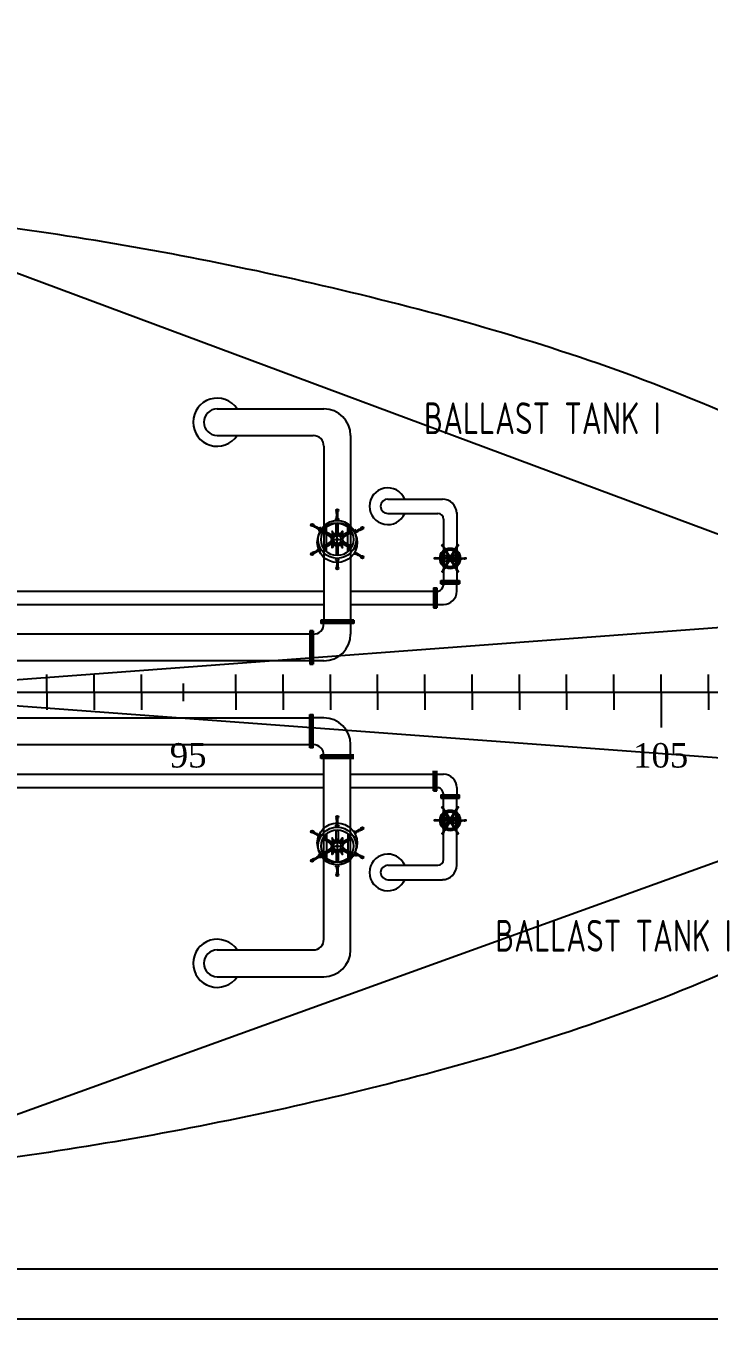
# Model space of a CAD drawing. Header units: millimetres. Extents: x 2592 to 2762, y 1632 to 1753.
# Drawn here: x 2689 to 2702.67, y 1631.92 to 1657.78 of the extents above; entities that cross this region are included whole.
import ezdxf

# ---------------------------------------------------------------- set-up
doc = ezdxf.new("R2010")
doc.units = ezdxf.units.MM
doc.linetypes.add('CENTER2', pattern=[28.575, 19.05, -3.175, 3.175, -3.175])
doc.layers.add('-1', color=7, linetype='Continuous')
doc.styles.add('ASU', font='isocp.shx', dxfattribs={"height": 0.005})
doc.styles.add('tls3', font='ISOCPEUR.TTF', dxfattribs={"width": 0.7, "height": 0.003})

msp = doc.modelspace()

# ---------------------------------------------------------------- linework, layer by layer
at = {"layer": '-1', "color": 7}
for points in [[(2761.939, 1631.918), (2591.739, 1631.918), (2591.739, 1752.718), (2761.939, 1752.718)], [(2760.939, 1632.918), (2592.739, 1632.918), (2592.739, 1751.718), (2760.939, 1751.718)]]:
    msp.add_lwpolyline(points, close=True, dxfattribs=at)
at = {"linetype": 'CENTER2', "ltscale": 90}
for p, q in [((2685.321, 1654.14), (2711.387, 1644.445)), ((2711.387, 1646.377), (2685.321, 1644.445)), ((2685.321, 1644.445), (2711.387, 1642.514)), ((2685.321, 1634.75), (2711.39, 1644.16))]:
    msp.add_line(p, q, dxfattribs=at)
for p, q in [((2692.827, 1650.123), (2694.963, 1650.123)), ((2692.827, 1649.589), (2694.749, 1649.589)), ((2695.497, 1649.589), (2695.497, 1648.265)), ((2695.497, 1649.589), (2695.497, 1648.265)), ((2694.963, 1649.376), (2694.963, 1648.265)), ((2694.963, 1649.376), (2694.963, 1648.265)), ((2694.963, 1648.265), (2694.963, 1646.788)), ((2694.963, 1648.265), (2694.963, 1646.788)), ((2695.497, 1648.265), (2695.497, 1646.788)), ((2695.497, 1648.265), (2695.497, 1646.788)), ((2696.244, 1648.319), (2697.334, 1648.319)), ((2696.244, 1648.03), (2697.245, 1648.03)), ((2697.356, 1647.919), (2697.356, 1647.716)), ((2697.356, 1647.919), (2697.356, 1647.716)), ((2697.624, 1648.052), (2697.624, 1647.716)), ((2697.624, 1648.03), (2697.624, 1647.716)), ((2697.356, 1647.716), (2697.356, 1646.689)), ((2697.356, 1647.716), (2697.356, 1646.689)), ((2697.356, 1647.716), (2697.356, 1646.689)), ((2697.624, 1647.716), (2697.624, 1646.689)), ((2697.624, 1647.716), (2697.624, 1646.689)), ((2697.624, 1647.716), (2697.624, 1646.689)), ((2697.49, 1647.133), (2697.624, 1647.133)), ((2694.963, 1646.788), (2694.963, 1645.894)), ((2694.963, 1646.788), (2694.963, 1645.894)), ((2695.497, 1646.788), (2695.497, 1645.617)), ((2695.497, 1646.788), (2695.497, 1645.894)), ((2697.301, 1646.622), (2697.301, 1646.689)), ((2697.301, 1646.689), (2697.679, 1646.689)), ((2697.301, 1646.689), (2697.679, 1646.689)), ((2697.301, 1646.622), (2697.301, 1646.689)), ((2697.301, 1646.689), (2697.679, 1646.689)), ((2697.301, 1646.689), (2697.679, 1646.689)), ((2697.301, 1646.655), (2697.679, 1646.655)), ((2697.301, 1646.655), (2697.679, 1646.655)), ((2697.301, 1646.622), (2697.679, 1646.622)), ((2697.301, 1646.622), (2697.679, 1646.622)), ((2697.356, 1646.622), (2697.356, 1646.6)), ((2697.356, 1646.622), (2697.356, 1646.6)), ((2697.356, 1646.622), (2697.356, 1646.6)), ((2697.624, 1646.477), (2697.624, 1646.622)), ((2697.679, 1646.689), (2697.679, 1646.622)), ((2697.679, 1646.689), (2697.679, 1646.622)), ((2682.687, 1646.477), (2694.963, 1646.477)), ((2695.497, 1646.477), (2697.156, 1646.477)), ((2697.156, 1646.544), (2697.223, 1646.544)), ((2697.156, 1646.544), (2697.156, 1646.144)), ((2697.156, 1646.544), (2697.223, 1646.544)), ((2697.156, 1646.544), (2697.156, 1646.144)), ((2697.19, 1646.544), (2697.19, 1646.144)), ((2697.19, 1646.544), (2697.19, 1646.144)), ((2697.223, 1646.544), (2697.223, 1646.144)), ((2697.223, 1646.544), (2697.223, 1646.144)), ((2697.223, 1646.477), (2697.256, 1646.477)), ((2682.687, 1646.21), (2694.963, 1646.21)), ((2695.497, 1646.21), (2697.356, 1646.21)), ((2697.156, 1646.144), (2697.223, 1646.144)), ((2695.561, 1645.894), (2694.899, 1645.894)), ((2694.899, 1645.894), (2694.899, 1645.83)), ((2695.561, 1645.894), (2694.899, 1645.894)), ((2694.899, 1645.894), (2694.899, 1645.83)), ((2695.561, 1645.862), (2694.899, 1645.862)), ((2695.561, 1645.862), (2694.899, 1645.862)), ((2695.561, 1645.83), (2694.899, 1645.83)), ((2695.561, 1645.83), (2694.899, 1645.83)), ((2695.561, 1645.894), (2695.561, 1645.83)), ((2695.561, 1645.894), (2695.561, 1645.83)), ((2694.685, 1645.617), (2682.687, 1645.617)), ((2694.685, 1645.681), (2694.685, 1645.018)), ((2694.749, 1645.681), (2694.685, 1645.681)), ((2694.749, 1645.681), (2694.685, 1645.681)), ((2694.685, 1645.681), (2694.685, 1645.018)), ((2694.717, 1645.681), (2694.717, 1645.018)), ((2694.717, 1645.681), (2694.717, 1645.018)), ((2694.749, 1645.681), (2694.749, 1645.018)), ((2694.749, 1645.681), (2694.749, 1645.018)), ((2694.685, 1645.083), (2682.687, 1645.083)), ((2694.685, 1645.018), (2694.749, 1645.018)), ((2694.963, 1645.083), (2694.749, 1645.083)), ((2689.42, 1644.454), (2689.42, 1644.808)), ((2690.365, 1644.454), (2690.365, 1644.808)), ((2691.311, 1644.454), (2691.311, 1644.808)), ((2693.202, 1644.454), (2693.202, 1644.808)), ((2694.148, 1644.454), (2694.148, 1644.808)), ((2695.093, 1644.454), (2695.093, 1644.808)), ((2696.039, 1644.454), (2696.039, 1644.808)), ((2696.984, 1644.454), (2696.984, 1644.808)), ((2697.93, 1644.454), (2697.93, 1644.808)), ((2698.875, 1644.454), (2698.875, 1644.808)), ((2699.821, 1644.454), (2699.821, 1644.808)), ((2700.767, 1644.454), (2700.767, 1644.808)), ((2701.712, 1644.454), (2701.712, 1644.808)), ((2702.658, 1644.454), (2702.658, 1644.808)), ((2692.155, 1644.278), (2692.155, 1644.631)), ((2689.42, 1644.454), (2689.42, 1644.101)), ((2690.365, 1644.454), (2690.365, 1644.101)), ((2691.311, 1644.454), (2691.311, 1644.101)), ((2693.202, 1644.454), (2693.202, 1644.101)), ((2694.148, 1644.454), (2694.148, 1644.101)), ((2695.093, 1644.454), (2695.093, 1644.101)), ((2696.039, 1644.454), (2696.039, 1644.101)), ((2696.984, 1644.454), (2696.984, 1644.101)), ((2697.93, 1644.454), (2697.93, 1644.101)), ((2698.875, 1644.454), (2698.875, 1644.101)), ((2699.821, 1644.454), (2699.821, 1644.101)), ((2700.767, 1644.454), (2700.767, 1644.101)), ((2701.712, 1644.454), (2701.712, 1644.101)), ((2702.658, 1644.454), (2702.658, 1644.101)), ((2694.685, 1643.345), (2694.685, 1644.007)), ((2694.685, 1643.345), (2694.685, 1644.007)), ((2694.685, 1644.007), (2694.749, 1644.007)), ((2694.717, 1643.345), (2694.717, 1644.007)), ((2694.717, 1643.345), (2694.717, 1644.007)), ((2694.749, 1643.345), (2694.749, 1644.007)), ((2694.749, 1643.345), (2694.749, 1644.007)), ((2701.712, 1644.101), (2701.712, 1643.747)), ((2682.687, 1643.943), (2694.685, 1643.943)), ((2694.963, 1643.943), (2694.749, 1643.943)), ((2682.687, 1643.409), (2694.685, 1643.409)), ((2694.749, 1643.345), (2694.685, 1643.345)), ((2694.749, 1643.345), (2694.685, 1643.345)), ((2695.561, 1643.195), (2694.899, 1643.195)), ((2694.899, 1643.131), (2694.899, 1643.195)), ((2695.561, 1643.195), (2694.899, 1643.195)), ((2694.899, 1643.131), (2694.899, 1643.195)), ((2695.497, 1642.103), (2695.497, 1643.409)), ((2695.561, 1643.163), (2694.899, 1643.163)), ((2695.561, 1643.163), (2694.899, 1643.163)), ((2695.561, 1643.131), (2694.899, 1643.131)), ((2695.561, 1643.131), (2694.899, 1643.131)), ((2694.963, 1642.103), (2694.963, 1643.131)), ((2694.963, 1642.103), (2694.963, 1642.996)), ((2695.497, 1642.103), (2695.497, 1642.996)), ((2682.687, 1642.815), (2694.963, 1642.815)), ((2695.497, 1642.815), (2697.356, 1642.815)), ((2697.156, 1642.481), (2697.156, 1642.882)), ((2697.156, 1642.481), (2697.156, 1642.882)), ((2697.19, 1642.481), (2697.19, 1642.882)), ((2697.19, 1642.481), (2697.19, 1642.882)), ((2697.223, 1642.481), (2697.223, 1642.882)), ((2697.223, 1642.481), (2697.223, 1642.882)), ((2682.687, 1642.548), (2694.963, 1642.548)), ((2695.497, 1642.548), (2697.156, 1642.548)), ((2697.156, 1642.481), (2697.223, 1642.481)), ((2697.156, 1642.481), (2697.223, 1642.481)), ((2697.223, 1642.548), (2697.256, 1642.548)), ((2697.356, 1642.404), (2697.356, 1642.426)), ((2697.356, 1642.404), (2697.356, 1642.426)), ((2697.356, 1642.404), (2697.356, 1642.426)), ((2697.624, 1642.548), (2697.624, 1642.404)), ((2697.301, 1642.404), (2697.301, 1642.337)), ((2697.301, 1642.404), (2697.679, 1642.404)), ((2697.301, 1642.404), (2697.301, 1642.337)), ((2697.301, 1642.404), (2697.679, 1642.404)), ((2697.301, 1642.37), (2697.679, 1642.37)), ((2697.301, 1642.37), (2697.679, 1642.37)), ((2697.301, 1642.337), (2697.679, 1642.337)), ((2697.301, 1642.337), (2697.679, 1642.337)), ((2697.301, 1642.337), (2697.679, 1642.337)), ((2697.301, 1642.337), (2697.679, 1642.337)), ((2697.356, 1641.31), (2697.356, 1642.337)), ((2697.356, 1641.31), (2697.356, 1642.337)), ((2697.356, 1641.31), (2697.356, 1642.337)), ((2697.624, 1641.31), (2697.624, 1642.337)), ((2697.624, 1641.31), (2697.624, 1642.337)), ((2697.624, 1641.31), (2697.624, 1642.337)), ((2697.679, 1642.337), (2697.679, 1642.404)), ((2697.679, 1642.337), (2697.679, 1642.404)), ((2694.963, 1640.626), (2694.963, 1642.103)), ((2694.963, 1640.626), (2694.963, 1642.103)), ((2695.497, 1640.626), (2695.497, 1642.103)), ((2695.497, 1640.626), (2695.497, 1642.103)), ((2697.49, 1641.893), (2697.624, 1641.893)), ((2697.356, 1641.107), (2697.356, 1641.31)), ((2697.356, 1641.107), (2697.356, 1641.31)), ((2697.624, 1640.996), (2697.624, 1641.31)), ((2697.624, 1640.973), (2697.624, 1641.31)), ((2696.244, 1640.996), (2697.245, 1640.996)), ((2694.963, 1639.515), (2694.963, 1640.626)), ((2694.963, 1639.515), (2694.963, 1640.626)), ((2695.497, 1639.301), (2695.497, 1640.626)), ((2695.497, 1639.301), (2695.497, 1640.626)), ((2696.244, 1640.706), (2697.334, 1640.706)), ((2692.827, 1639.301), (2694.749, 1639.301)), ((2692.827, 1638.767), (2694.963, 1638.767))]:
    msp.add_line(p, q)
at = {"ltscale": 0.5}
for p, q in [((2695.016, 1647.656), (2695.016, 1647.755)), ((2695.016, 1647.41), (2695.016, 1647.614)), ((2695.444, 1647.656), (2695.444, 1647.755)), ((2695.444, 1647.41), (2695.444, 1647.614)), ((2695.016, 1647.268), (2695.016, 1647.367)), ((2695.444, 1647.268), (2695.444, 1647.367)), ((2697.379, 1647.143), (2697.379, 1647.26)), ((2697.379, 1647.006), (2697.379, 1647.124)), ((2697.601, 1647.143), (2697.601, 1647.26)), ((2697.601, 1647.006), (2697.601, 1647.124)), ((2697.379, 1642.019), (2697.379, 1641.902)), ((2697.601, 1642.019), (2697.601, 1641.902)), ((2697.379, 1641.883), (2697.379, 1641.766)), ((2697.601, 1641.883), (2697.601, 1641.766)), ((2695.016, 1641.622), (2695.016, 1641.523)), ((2695.016, 1641.481), (2695.016, 1641.277)), ((2695.444, 1641.622), (2695.444, 1641.523)), ((2695.444, 1641.481), (2695.444, 1641.277)), ((2695.016, 1641.234), (2695.016, 1641.135)), ((2695.444, 1641.234), (2695.444, 1641.135))]:
    msp.add_line(p, q, dxfattribs=at)
at = {"ltscale": 5}
msp.add_line((2593.121, 1644.454), (2722.647, 1644.454), dxfattribs=at)
for points in [[(2695.192, 1647.908), (2695.196, 1647.913, -0.414214), (2695.209, 1647.926), (2695.23, 1647.926)], [(2695.23, 1648.068), (2695.23, 1647.926), (2695.251, 1647.926, -0.414214), (2695.264, 1647.913), (2695.264, 1647.908)], [(2694.748, 1647.79), (2694.871, 1647.719), (2694.861, 1647.701, 0.414214), (2694.866, 1647.683), (2694.87, 1647.68)], [(2694.906, 1647.742), (2694.9, 1647.742, 0.414214), (2694.882, 1647.737), (2694.871, 1647.719)], [(2694.934, 1647.643), (2694.939, 1647.64, 0.414214), (2694.957, 1647.645), (2694.968, 1647.663), (2694.978, 1647.681, 0.414214), (2694.973, 1647.699)], [(2695.156, 1647.595), (2695.143, 1647.602, 0.414214), (2695.125, 1647.598), (2695.123, 1647.595)], [(2695.195, 1647.617), (2695.195, 1647.632, -0.414214), (2695.208, 1647.646), (2695.212, 1647.646), (2695.248, 1647.646), (2695.252, 1647.646, -0.414214), (2695.265, 1647.632), (2695.265, 1647.617)], [(2695.264, 1647.834), (2695.264, 1647.828, -0.414214), (2695.251, 1647.814), (2695.23, 1647.814), (2695.209, 1647.814, -0.414214), (2695.196, 1647.828), (2695.196, 1647.834)], [(2695.304, 1647.595), (2695.317, 1647.602, -0.414214), (2695.335, 1647.598), (2695.337, 1647.595)], [(2695.521, 1647.64, -0.414214), (2695.503, 1647.645), (2695.492, 1647.663), (2695.482, 1647.681, -0.414214), (2695.486, 1647.699), (2695.492, 1647.703)], [(2695.712, 1647.726), (2695.589, 1647.655), (2695.578, 1647.673, 0.414214), (2695.56, 1647.678), (2695.556, 1647.676)], [(2695.592, 1647.677), (2695.594, 1647.683, 0.414214), (2695.599, 1647.701), (2695.589, 1647.719)], [(2694.868, 1647.346), (2694.866, 1647.341, 0.414214), (2694.861, 1647.323), (2694.871, 1647.305)], [(2694.968, 1647.321), (2694.973, 1647.324, 0.414214), (2694.978, 1647.342), (2694.968, 1647.36), (2694.957, 1647.379, 0.414214), (2694.939, 1647.383)], [(2695.121, 1647.534), (2695.108, 1647.542, -0.414214), (2695.103, 1647.56), (2695.105, 1647.563)], [(2695.121, 1647.489), (2695.108, 1647.482, 0.414214), (2695.103, 1647.464), (2695.105, 1647.461)], [(2695.156, 1647.429), (2695.143, 1647.421, -0.414214), (2695.125, 1647.426), (2695.123, 1647.429)], [(2695.195, 1647.406), (2695.195, 1647.391, 0.414214), (2695.208, 1647.378), (2695.212, 1647.378)], [(2695.265, 1647.406), (2695.265, 1647.391, -0.414214), (2695.252, 1647.378), (2695.248, 1647.378)], [(2695.304, 1647.429), (2695.317, 1647.421, 0.414214), (2695.335, 1647.426), (2695.337, 1647.429)], [(2695.339, 1647.534), (2695.352, 1647.542, 0.414214), (2695.357, 1647.56), (2695.355, 1647.563)], [(2695.339, 1647.489), (2695.352, 1647.482, -0.414214), (2695.357, 1647.464), (2695.355, 1647.461)], [(2695.526, 1647.38), (2695.521, 1647.383, 0.414214), (2695.503, 1647.379), (2695.492, 1647.36), (2695.482, 1647.342, 0.414214), (2695.486, 1647.324)], [(2695.59, 1647.343), (2695.594, 1647.341, -0.414214), (2695.599, 1647.323), (2695.589, 1647.305)], [(2697.345, 1647.384), (2697.382, 1647.32), (2697.373, 1647.315, 0.414214), (2697.37, 1647.305), (2697.371, 1647.303)], [(2697.404, 1647.322), (2697.401, 1647.323, 0.414214), (2697.392, 1647.325), (2697.382, 1647.32)], [(2697.578, 1647.321), (2697.579, 1647.323, -0.414214), (2697.588, 1647.325), (2697.598, 1647.32)], [(2697.635, 1647.384), (2697.598, 1647.32), (2697.607, 1647.315, -0.414214), (2697.61, 1647.305), (2697.61, 1647.302)], [(2694.748, 1647.234), (2694.871, 1647.305), (2694.882, 1647.287, 0.414214), (2694.9, 1647.282), (2694.904, 1647.284)], [(2695.192, 1647.116), (2695.196, 1647.111, 0.414214), (2695.209, 1647.098), (2695.23, 1647.098)], [(2695.264, 1647.19), (2695.264, 1647.196, 0.414214), (2695.251, 1647.209), (2695.23, 1647.209), (2695.209, 1647.209, 0.414214), (2695.196, 1647.196)], [(2695.23, 1646.955), (2695.23, 1647.098), (2695.251, 1647.098, 0.414214), (2695.264, 1647.111), (2695.264, 1647.115)], [(2695.712, 1647.169), (2695.589, 1647.241), (2695.578, 1647.222, -0.414214), (2695.56, 1647.218), (2695.554, 1647.217)], [(2697.2, 1647.133), (2697.274, 1647.133), (2697.274, 1647.122, 0.414214), (2697.281, 1647.115), (2697.284, 1647.115)], [(2697.284, 1647.153), (2697.281, 1647.151, 0.414214), (2697.274, 1647.144), (2697.274, 1647.133)], [(2697.322, 1647.151), (2697.325, 1647.151, -0.414214), (2697.332, 1647.144), (2697.332, 1647.133), (2697.332, 1647.122, -0.414214), (2697.325, 1647.115), (2697.322, 1647.115)], [(2697.423, 1647.285, -0.414214), (2697.421, 1647.275), (2697.411, 1647.27), (2697.402, 1647.264, -0.414214), (2697.392, 1647.267), (2697.391, 1647.27)], [(2697.435, 1647.115), (2697.427, 1647.115, -0.414214), (2697.42, 1647.122), (2697.42, 1647.124), (2697.42, 1647.143), (2697.42, 1647.144, -0.414214), (2697.427, 1647.151), (2697.435, 1647.151)], [(2697.447, 1647.172), (2697.443, 1647.178, -0.414214), (2697.445, 1647.188), (2697.447, 1647.189)], [(2697.447, 1647.095), (2697.443, 1647.088, 0.414214), (2697.445, 1647.078), (2697.447, 1647.078)], [(2697.478, 1647.19), (2697.474, 1647.197, 0.414214), (2697.465, 1647.199), (2697.463, 1647.198)], [(2697.478, 1647.076), (2697.474, 1647.07, -0.414214), (2697.465, 1647.067), (2697.463, 1647.068)], [(2697.502, 1647.19), (2697.506, 1647.197, -0.414214), (2697.515, 1647.199), (2697.517, 1647.198)], [(2697.502, 1647.076), (2697.506, 1647.07, 0.414214), (2697.515, 1647.067), (2697.517, 1647.068)], [(2697.533, 1647.172), (2697.537, 1647.178, 0.414214), (2697.535, 1647.188), (2697.533, 1647.189)], [(2697.533, 1647.095), (2697.537, 1647.088, -0.414214), (2697.535, 1647.078), (2697.533, 1647.078)], [(2697.545, 1647.151), (2697.553, 1647.151, -0.414214), (2697.56, 1647.144), (2697.56, 1647.143)], [(2697.545, 1647.115), (2697.553, 1647.115, 0.414214), (2697.56, 1647.122), (2697.56, 1647.124)], [(2697.558, 1647.287), (2697.557, 1647.285, 0.414214), (2697.559, 1647.275), (2697.569, 1647.27), (2697.578, 1647.264, 0.414214), (2697.588, 1647.267)], [(2697.658, 1647.151), (2697.655, 1647.151, 0.414214), (2697.648, 1647.144), (2697.648, 1647.133), (2697.648, 1647.122, 0.414214), (2697.655, 1647.115)], [(2697.78, 1647.133), (2697.706, 1647.133), (2697.706, 1647.144, 0.414214), (2697.699, 1647.151), (2697.696, 1647.151)], [(2697.696, 1647.114), (2697.699, 1647.115, 0.414214), (2697.706, 1647.122), (2697.706, 1647.133)], [(2697.345, 1646.882), (2697.382, 1646.946), (2697.392, 1646.941, 0.414214), (2697.401, 1646.943), (2697.402, 1646.945)], [(2697.37, 1646.964), (2697.37, 1646.961, 0.414214), (2697.373, 1646.952), (2697.382, 1646.946)], [(2697.422, 1646.979), (2697.423, 1646.982, 0.414214), (2697.421, 1646.991), (2697.411, 1646.997), (2697.402, 1647.002, 0.414214), (2697.392, 1647)], [(2697.589, 1646.997), (2697.588, 1647, 0.414214), (2697.578, 1647.002), (2697.569, 1646.997), (2697.559, 1646.991, 0.414214), (2697.557, 1646.982)], [(2697.576, 1646.945), (2697.579, 1646.943, 0.414214), (2697.588, 1646.941), (2697.598, 1646.946)], [(2697.635, 1646.882), (2697.598, 1646.946), (2697.607, 1646.952, 0.414214), (2697.61, 1646.961), (2697.609, 1646.963)], [(2695.23, 1641.935), (2695.23, 1641.793), (2695.251, 1641.793, -0.414214), (2695.264, 1641.78), (2695.264, 1641.775)], [(2697.2, 1641.893), (2697.274, 1641.893), (2697.274, 1641.903, -0.414214), (2697.281, 1641.91), (2697.284, 1641.91)], [(2697.322, 1641.875), (2697.325, 1641.875, 0.414214), (2697.332, 1641.882), (2697.332, 1641.893), (2697.332, 1641.903, 0.414214), (2697.325, 1641.91), (2697.322, 1641.91)], [(2697.345, 1642.144), (2697.382, 1642.079), (2697.392, 1642.085, -0.414214), (2697.401, 1642.082), (2697.402, 1642.08)], [(2697.37, 1642.061), (2697.37, 1642.065, -0.414214), (2697.373, 1642.074), (2697.382, 1642.079)], [(2697.422, 1642.047), (2697.423, 1642.044, -0.414214), (2697.421, 1642.035), (2697.411, 1642.029), (2697.402, 1642.024, -0.414214), (2697.392, 1642.026)], [(2697.435, 1641.911), (2697.427, 1641.911, 0.414214), (2697.42, 1641.904), (2697.42, 1641.902), (2697.42, 1641.883), (2697.42, 1641.881, 0.414214), (2697.427, 1641.874), (2697.435, 1641.874)], [(2697.447, 1641.931), (2697.443, 1641.938, -0.414214), (2697.445, 1641.947), (2697.447, 1641.948)], [(2697.478, 1641.949), (2697.474, 1641.956, 0.414214), (2697.465, 1641.959), (2697.463, 1641.958)], [(2697.502, 1641.949), (2697.506, 1641.956, -0.414214), (2697.515, 1641.959), (2697.517, 1641.958)], [(2697.533, 1641.931), (2697.537, 1641.938, 0.414214), (2697.535, 1641.947), (2697.533, 1641.948)], [(2697.545, 1641.911), (2697.553, 1641.911, -0.414214), (2697.56, 1641.904), (2697.56, 1641.902)], [(2697.589, 1642.029), (2697.588, 1642.026, -0.414214), (2697.578, 1642.024), (2697.569, 1642.029), (2697.559, 1642.035, -0.414214), (2697.557, 1642.044)], [(2697.576, 1642.081), (2697.579, 1642.082, -0.414214), (2697.588, 1642.085), (2697.598, 1642.079)], [(2697.635, 1642.144), (2697.598, 1642.079), (2697.607, 1642.074, -0.414214), (2697.61, 1642.065), (2697.609, 1642.062)], [(2697.658, 1641.875), (2697.655, 1641.875, -0.414214), (2697.648, 1641.882), (2697.648, 1641.893), (2697.648, 1641.903, -0.414214), (2697.655, 1641.91)], [(2697.696, 1641.912), (2697.699, 1641.91, -0.414214), (2697.706, 1641.903), (2697.706, 1641.893)], [(2694.748, 1641.657), (2694.871, 1641.586), (2694.882, 1641.604, -0.414214), (2694.9, 1641.609), (2694.904, 1641.606)], [(2695.192, 1641.775), (2695.196, 1641.78, -0.414214), (2695.209, 1641.793), (2695.23, 1641.793)], [(2695.264, 1641.701), (2695.264, 1641.695, -0.414214), (2695.251, 1641.681), (2695.23, 1641.681), (2695.209, 1641.681, -0.414214), (2695.196, 1641.695)], [(2695.712, 1641.721), (2695.589, 1641.65), (2695.578, 1641.668, 0.414214), (2695.56, 1641.673), (2695.554, 1641.673)], [(2697.284, 1641.873), (2697.281, 1641.875, -0.414214), (2697.274, 1641.882), (2697.274, 1641.893)], [(2697.345, 1641.642), (2697.382, 1641.706), (2697.373, 1641.711, -0.414214), (2697.37, 1641.721), (2697.371, 1641.723)], [(2697.404, 1641.704), (2697.401, 1641.703, -0.414214), (2697.392, 1641.7), (2697.382, 1641.706)], [(2697.423, 1641.741, 0.414214), (2697.421, 1641.751), (2697.411, 1641.756), (2697.402, 1641.761, 0.414214), (2697.392, 1641.759), (2697.391, 1641.756)], [(2697.447, 1641.854), (2697.443, 1641.847, 0.414214), (2697.445, 1641.838), (2697.447, 1641.837)], [(2697.478, 1641.836), (2697.474, 1641.829, -0.414214), (2697.465, 1641.826), (2697.463, 1641.827)], [(2697.502, 1641.836), (2697.506, 1641.829, 0.414214), (2697.515, 1641.826), (2697.517, 1641.827)], [(2697.533, 1641.854), (2697.537, 1641.847, -0.414214), (2697.535, 1641.838), (2697.533, 1641.837)], [(2697.545, 1641.874), (2697.553, 1641.874, 0.414214), (2697.56, 1641.881), (2697.56, 1641.883)], [(2697.558, 1641.738), (2697.557, 1641.741, -0.414214), (2697.559, 1641.751), (2697.569, 1641.756), (2697.578, 1641.761, -0.414214), (2697.588, 1641.759)], [(2697.578, 1641.705), (2697.579, 1641.703, 0.414214), (2697.588, 1641.7), (2697.598, 1641.706)], [(2697.635, 1641.642), (2697.598, 1641.706), (2697.607, 1641.711, 0.414214), (2697.61, 1641.721), (2697.61, 1641.724)], [(2697.78, 1641.893), (2697.706, 1641.893), (2697.706, 1641.882, -0.414214), (2697.699, 1641.875), (2697.696, 1641.875)], [(2694.868, 1641.544), (2694.866, 1641.55, -0.414214), (2694.861, 1641.568), (2694.871, 1641.586)], [(2694.968, 1641.569), (2694.973, 1641.566, -0.414214), (2694.978, 1641.548), (2694.968, 1641.53), (2694.957, 1641.512, -0.414214), (2694.939, 1641.507)], [(2695.121, 1641.401), (2695.108, 1641.409, -0.414214), (2695.103, 1641.427), (2695.105, 1641.43)], [(2695.156, 1641.462), (2695.143, 1641.469, 0.414214), (2695.125, 1641.464), (2695.123, 1641.462)], [(2695.195, 1641.484), (2695.195, 1641.499, -0.414214), (2695.208, 1641.513), (2695.212, 1641.513)], [(2695.265, 1641.484), (2695.265, 1641.499, 0.414214), (2695.252, 1641.513), (2695.248, 1641.513)], [(2695.304, 1641.462), (2695.317, 1641.469, -0.414214), (2695.335, 1641.464), (2695.337, 1641.462)], [(2695.339, 1641.401), (2695.352, 1641.409, 0.414214), (2695.357, 1641.427), (2695.355, 1641.43)], [(2695.526, 1641.51), (2695.521, 1641.507, -0.414214), (2695.503, 1641.512), (2695.492, 1641.53), (2695.482, 1641.548, -0.414214), (2695.486, 1641.566)], [(2695.59, 1641.547), (2695.594, 1641.55, 0.414214), (2695.599, 1641.568), (2695.589, 1641.586)], [(2694.748, 1641.1), (2694.871, 1641.172), (2694.861, 1641.19, -0.414214), (2694.866, 1641.208), (2694.87, 1641.21)], [(2694.906, 1641.148), (2694.9, 1641.149, -0.414214), (2694.882, 1641.153), (2694.871, 1641.172)], [(2694.934, 1641.247), (2694.939, 1641.25, -0.414214), (2694.957, 1641.246), (2694.968, 1641.227), (2694.978, 1641.209, -0.414214), (2694.973, 1641.191)], [(2695.121, 1641.356), (2695.108, 1641.349, 0.414214), (2695.103, 1641.33), (2695.105, 1641.328)], [(2695.156, 1641.296), (2695.143, 1641.288, -0.414214), (2695.125, 1641.293), (2695.123, 1641.296)], [(2695.195, 1641.273), (2695.195, 1641.258, 0.414214), (2695.208, 1641.245), (2695.212, 1641.245), (2695.248, 1641.245), (2695.252, 1641.245, 0.414214), (2695.265, 1641.258), (2695.265, 1641.273)], [(2695.304, 1641.296), (2695.317, 1641.288, 0.414214), (2695.335, 1641.293), (2695.337, 1641.296)], [(2695.339, 1641.356), (2695.352, 1641.349, -0.414214), (2695.357, 1641.33), (2695.355, 1641.328)], [(2695.521, 1641.25, 0.414214), (2695.503, 1641.246), (2695.492, 1641.227), (2695.482, 1641.209, 0.414214), (2695.486, 1641.191), (2695.492, 1641.188)], [(2695.712, 1641.164), (2695.589, 1641.236), (2695.578, 1641.217, -0.414214), (2695.56, 1641.213), (2695.556, 1641.215)], [(2695.592, 1641.213), (2695.594, 1641.208, -0.414214), (2695.599, 1641.19), (2695.589, 1641.172)], [(2695.192, 1640.983), (2695.196, 1640.978, 0.414214), (2695.209, 1640.964), (2695.23, 1640.964)], [(2695.264, 1641.056), (2695.264, 1641.063, 0.414214), (2695.251, 1641.076), (2695.23, 1641.076), (2695.209, 1641.076, 0.414214), (2695.196, 1641.063), (2695.196, 1641.056)], [(2695.23, 1640.822), (2695.23, 1640.964), (2695.251, 1640.964, 0.414214), (2695.264, 1640.978), (2695.264, 1640.982)]]:
    msp.add_lwpolyline(points, format="xyb")
for points in [[(2694.959, 1647.647), (2695.105, 1647.563), (2695.123, 1647.595), (2694.977, 1647.679)], [(2695.171, 1647.606), (2695.127, 1647.678), (2695.127, 1647.6)], [(2695.212, 1647.646), (2695.212, 1647.814)], [(2695.23, 1647.433), (2695.23, 1647.591)], [(2695.248, 1647.646), (2695.248, 1647.814)], [(2695.289, 1647.606), (2695.333, 1647.678), (2695.333, 1647.6)], [(2695.483, 1647.679), (2695.337, 1647.595), (2695.355, 1647.563), (2695.501, 1647.647)], [(2694.977, 1647.345), (2695.123, 1647.429), (2695.105, 1647.461), (2694.959, 1647.376)], [(2695.171, 1647.417), (2695.127, 1647.346), (2695.127, 1647.423)], [(2695.151, 1647.512), (2695.309, 1647.512)], [(2695.248, 1647.209), (2695.248, 1647.378), (2695.212, 1647.378), (2695.212, 1647.209)], [(2695.289, 1647.417), (2695.333, 1647.346), (2695.333, 1647.423)], [(2695.501, 1647.376), (2695.355, 1647.461), (2695.337, 1647.429), (2695.483, 1647.345)], [(2697.42, 1647.143), (2697.332, 1647.143)], [(2697.42, 1647.124), (2697.332, 1647.124)], [(2697.403, 1647.265), (2697.447, 1647.189), (2697.463, 1647.198), (2697.419, 1647.274)], [(2697.419, 1646.992), (2697.463, 1647.068), (2697.447, 1647.078), (2697.403, 1647.001)], [(2697.441, 1647.164), (2697.404, 1647.187), (2697.444, 1647.187)], [(2697.441, 1647.103), (2697.404, 1647.079), (2697.444, 1647.079)], [(2697.531, 1647.133), (2697.449, 1647.133)], [(2697.49, 1647.092), (2697.49, 1647.174)], [(2697.561, 1647.274), (2697.517, 1647.198), (2697.533, 1647.189), (2697.577, 1647.265)], [(2697.577, 1647.001), (2697.533, 1647.078), (2697.517, 1647.068), (2697.561, 1646.992)], [(2697.539, 1647.164), (2697.576, 1647.187), (2697.536, 1647.187)], [(2697.539, 1647.103), (2697.576, 1647.079), (2697.536, 1647.079)], [(2697.648, 1647.143), (2697.56, 1647.143), (2697.56, 1647.124), (2697.648, 1647.124)], [(2697.42, 1641.902), (2697.332, 1641.902)], [(2697.419, 1642.034), (2697.463, 1641.958), (2697.447, 1641.948), (2697.403, 1642.024)], [(2697.441, 1641.923), (2697.404, 1641.946), (2697.444, 1641.946)], [(2697.49, 1641.934), (2697.49, 1641.851)], [(2697.577, 1642.024), (2697.533, 1641.948), (2697.517, 1641.958), (2697.561, 1642.034)], [(2697.539, 1641.923), (2697.576, 1641.946), (2697.536, 1641.946)], [(2697.648, 1641.883), (2697.56, 1641.883), (2697.56, 1641.902), (2697.648, 1641.902)], [(2695.248, 1641.681), (2695.248, 1641.513), (2695.212, 1641.513), (2695.212, 1641.681)], [(2697.42, 1641.883), (2697.332, 1641.883)], [(2697.403, 1641.761), (2697.447, 1641.837), (2697.463, 1641.827), (2697.419, 1641.751)], [(2697.441, 1641.862), (2697.404, 1641.839), (2697.444, 1641.839)], [(2697.531, 1641.893), (2697.449, 1641.893)], [(2697.561, 1641.751), (2697.517, 1641.827), (2697.533, 1641.837), (2697.577, 1641.761)], [(2697.539, 1641.862), (2697.576, 1641.839), (2697.536, 1641.839)], [(2694.977, 1641.546), (2695.123, 1641.462), (2695.105, 1641.43), (2694.959, 1641.514)], [(2695.171, 1641.473), (2695.127, 1641.544), (2695.127, 1641.467)], [(2695.151, 1641.379), (2695.309, 1641.379)], [(2695.23, 1641.458), (2695.23, 1641.3)], [(2695.289, 1641.473), (2695.333, 1641.544), (2695.333, 1641.467)], [(2695.501, 1641.514), (2695.355, 1641.43), (2695.337, 1641.462), (2695.483, 1641.546)], [(2694.959, 1641.243), (2695.105, 1641.328), (2695.123, 1641.296), (2694.977, 1641.211)], [(2695.171, 1641.284), (2695.127, 1641.213), (2695.127, 1641.29)], [(2695.212, 1641.245), (2695.212, 1641.076)], [(2695.248, 1641.245), (2695.248, 1641.076)], [(2695.289, 1641.284), (2695.333, 1641.213), (2695.333, 1641.29)], [(2695.483, 1641.211), (2695.337, 1641.296), (2695.355, 1641.328), (2695.501, 1641.243)]]:
    msp.add_lwpolyline(points)
for centre, radius in [((2695.23, 1648.092), 0.0241), ((2695.23, 1648.092), 0.0112), ((2695.23, 1647.448), 0.398), ((2695.23, 1647.512), 0.379), ((2694.727, 1647.802), 0.0241), ((2694.727, 1647.802), 0.0112), ((2695.23, 1647.512), 0.324), ((2695.23, 1647.512), 0.111), ((2695.23, 1647.512), 0.0791), ((2695.733, 1647.738), 0.0241), ((2695.733, 1647.738), 0.0112), ((2695.23, 1647.512), 0.014), ((2697.49, 1647.133), 0.207), ((2697.49, 1647.133), 0.197), ((2697.339, 1647.395), 0.0126), ((2697.339, 1647.395), 0.00582), ((2697.641, 1647.395), 0.0126), ((2697.641, 1647.395), 0.00582), ((2694.727, 1647.221), 0.0241), ((2694.727, 1647.221), 0.0112), ((2695.733, 1647.157), 0.0241), ((2695.733, 1647.157), 0.0112), ((2697.188, 1647.133), 0.0126), ((2697.188, 1647.133), 0.00582), ((2697.49, 1647.133), 0.169), ((2697.49, 1647.133), 0.0579), ((2697.49, 1647.133), 0.0412), ((2697.49, 1647.133), 0.00729), ((2697.792, 1647.133), 0.0126), ((2697.792, 1647.133), 0.00582), ((2695.23, 1646.931), 0.0241), ((2695.23, 1646.931), 0.0112), ((2697.339, 1646.871), 0.0126), ((2697.339, 1646.871), 0.00582), ((2697.641, 1646.871), 0.0126), ((2697.641, 1646.871), 0.00582), ((2697.339, 1642.154), 0.0126), ((2697.339, 1642.154), 0.00582), ((2697.641, 1642.154), 0.0126), ((2697.641, 1642.154), 0.00582), ((2695.23, 1641.959), 0.0241), ((2695.23, 1641.959), 0.0112), ((2697.188, 1641.893), 0.0126), ((2697.188, 1641.893), 0.00582), ((2697.49, 1641.893), 0.207), ((2697.49, 1641.893), 0.197), ((2697.49, 1641.893), 0.169), ((2697.49, 1641.893), 0.0579), ((2697.49, 1641.893), 0.0412), ((2697.49, 1641.893), 0.00729), ((2697.792, 1641.893), 0.0126), ((2697.792, 1641.893), 0.00582), ((2694.727, 1641.669), 0.0241), ((2694.727, 1641.669), 0.0112), ((2695.23, 1641.443), 0.398), ((2695.23, 1641.379), 0.379), ((2695.23, 1641.379), 0.324), ((2695.733, 1641.733), 0.0241), ((2695.733, 1641.733), 0.0112), ((2697.339, 1641.631), 0.0126), ((2697.339, 1641.631), 0.00582), ((2697.641, 1641.631), 0.0126), ((2697.641, 1641.631), 0.00582), ((2695.23, 1641.379), 0.111), ((2695.23, 1641.379), 0.0791), ((2695.23, 1641.379), 0.014), ((2695.733, 1641.152), 0.0241), ((2695.733, 1641.152), 0.0112), ((2694.727, 1641.088), 0.0241), ((2694.727, 1641.088), 0.0112), ((2695.23, 1640.798), 0.0241), ((2695.23, 1640.798), 0.0112)]:
    msp.add_circle(centre, radius)
for centre, radius, start, end in [((2692.827, 1649.856), 0.481, 33.749, 326.251), ((2692.827, 1649.856), 0.267, 90, 270), ((2694.963, 1649.589), 0.534, 0, 90), ((2694.749, 1649.376), 0.214, 0, 90), ((2696.244, 1648.175), 0.367, 23.1998, 336.8002), ((2696.244, 1648.175), 0.145, 90, 270), ((2697.334, 1648.03), 0.289, 0, 90), ((2697.245, 1647.919), 0.111, 0, 90), ((2697.218, 1646.611), 0.139, 286.1198, 355.3014), ((2697.218, 1646.611), 0.139, 286.1198, 355.3014), ((2697.356, 1646.477), 0.267, 270, 0), ((2694.749, 1645.83), 0.214, 270, 0), ((2694.749, 1645.83), 0.214, 270, 0), ((2694.963, 1645.617), 0.534, 270, 0), ((2694.963, 1643.409), 0.534, 0, 90), ((2694.749, 1643.195), 0.214, 0, 90), ((2694.749, 1643.195), 0.214, 0, 90), ((2697.356, 1642.548), 0.267, 0, 90), ((2697.218, 1642.414), 0.139, 4.6986, 73.8802), ((2697.218, 1642.414), 0.139, 4.6986, 73.8802), ((2696.244, 1640.851), 0.367, 23.1998, 336.8002), ((2696.244, 1640.851), 0.145, 90, 270), ((2697.245, 1641.107), 0.111, 270, 0), ((2697.334, 1640.996), 0.289, 270, 0), ((2692.827, 1639.034), 0.481, 33.749, 326.251), ((2694.749, 1639.515), 0.214, 270, 0), ((2692.827, 1639.034), 0.267, 90, 270), ((2694.963, 1639.301), 0.534, 270, 0)]:
    msp.add_arc(centre, radius, start, end)
for centre, major_axis in [((2695.202, 1648.001), (0, -0.0914)), ((2694.792, 1647.732), (0.0791, -0.0457)), ((2695.64, 1647.717), (-0.0791, -0.0457)), ((2697.35, 1647.346), (0.0238, -0.0412)), ((2697.605, 1647.361), (-0.0238, -0.0412)), ((2694.82, 1647.243), (0.0791, 0.0457)), ((2695.258, 1647.023), (0, 0.0914)), ((2695.668, 1647.228), (-0.0791, 0.0457)), ((2697.235, 1647.118), (0.0476, 0)), ((2697.745, 1647.148), (-0.0476, 0)), ((2697.375, 1646.905), (0.0238, 0.0412)), ((2697.63, 1646.92), (-0.0238, 0.0412)), ((2695.202, 1641.868), (0, -0.0914)), ((2697.35, 1642.106), (0.0238, -0.0412)), ((2697.605, 1642.121), (-0.0238, -0.0412)), ((2697.745, 1641.907), (-0.0476, 0)), ((2694.792, 1641.599), (0.0791, -0.0457)), ((2695.64, 1641.712), (-0.0791, -0.0457)), ((2697.235, 1641.878), (0.0476, 0)), ((2697.375, 1641.664), (0.0238, 0.0412)), ((2697.63, 1641.679), (-0.0238, 0.0412)), ((2694.82, 1641.109), (0.0791, 0.0457)), ((2695.668, 1641.223), (-0.0791, 0.0457)), ((2695.258, 1640.889), (0, 0.0914))]:
    msp.add_ellipse(centre, major_axis=major_axis, ratio=0.200821, start_param=6.891188, end_param=8.84835)
at = {"extrusion": (0, 0, -1)}
for centre, major_axis in [((2695.258, 1648.001), (0, -0.0914)), ((2694.82, 1647.781), (0.0791, -0.0457)), ((2695.668, 1647.668), (-0.0791, -0.0457)), ((2697.375, 1647.361), (0.0238, -0.0412)), ((2697.63, 1647.346), (-0.0238, -0.0412)), ((2694.792, 1647.292), (0.0791, 0.0457)), ((2695.202, 1647.023), (0, 0.0914)), ((2695.64, 1647.179), (-0.0791, 0.0457)), ((2697.235, 1647.148), (0.0476, 0)), ((2697.745, 1647.118), (-0.0476, 0)), ((2697.35, 1646.92), (0.0238, 0.0412)), ((2697.605, 1646.905), (-0.0238, 0.0412)), ((2695.258, 1641.868), (0, -0.0914)), ((2697.235, 1641.907), (0.0476, 0)), ((2697.375, 1642.121), (0.0238, -0.0412)), ((2697.63, 1642.106), (-0.0238, -0.0412)), ((2694.82, 1641.648), (0.0791, -0.0457)), ((2695.668, 1641.663), (-0.0791, -0.0457)), ((2697.35, 1641.679), (0.0238, 0.0412)), ((2697.605, 1641.664), (-0.0238, 0.0412)), ((2697.745, 1641.878), (-0.0476, 0)), ((2694.792, 1641.159), (0.0791, 0.0457)), ((2695.64, 1641.174), (-0.0791, 0.0457)), ((2695.202, 1640.889), (0, 0.0914))]:
    msp.add_ellipse(centre, major_axis=major_axis, ratio=0.200821, start_param=6.891188, end_param=8.84835, dxfattribs=at)
for points in [[(2717.658, 1644.445), (2717.658, 1644.468), (2717.519, 1644.559), (2714.034, 1645.501), (2707.982, 1647.758), (2701.931, 1650.479), (2695.879, 1652.361), (2689.827, 1653.579), (2683.776, 1654.271), (2677.724, 1654.526), (2671.673, 1654.526), (2665.621, 1654.526), (2659.57, 1654.526), (2653.518, 1654.526), (2647.467, 1654.526), (2641.415, 1654.301), (2635.364, 1653.496), (2629.312, 1652.086), (2623.261, 1650.512), (2614.436, 1648.015), (2609.473, 1646.76), (2605.106, 1645.094), (2604.794, 1644.966), (2604.561, 1644.849), (2604.425, 1644.742), (2604.279, 1644.445)], [(2717.658, 1644.445), (2717.658, 1644.423), (2717.519, 1644.332), (2714.034, 1643.39), (2707.982, 1641.133), (2701.931, 1638.411), (2695.879, 1636.53), (2689.827, 1635.311), (2683.776, 1634.62), (2677.724, 1634.364), (2671.673, 1634.364), (2665.621, 1634.364), (2659.57, 1634.364), (2653.518, 1634.364), (2647.467, 1634.364), (2641.415, 1634.589), (2635.364, 1635.394), (2629.312, 1636.804), (2623.261, 1638.378), (2615.81, 1640.427), (2610.029, 1641.935), (2605.106, 1643.797), (2604.794, 1643.925), (2604.561, 1644.042), (2604.425, 1644.149), (2604.279, 1644.445)]]:
    msp.add_spline(points, degree=3)

# ---------------------------------------------------------------- texts
for s, insert, char_height, width, attachment_point, style in [('BALLAST TANK I', (2696.968, 1650.253), 0.6358, 46.40152, 1, 'tls3'), ('{\\fTimes New Roman|b0|i0|c0|p18;95}', (2692.247, 1643.191), 0.48854, 4.98215, 5, 'ASU'), ('{\\fTimes New Roman|b0|i0|c0|p18;105}', (2701.703, 1643.19), 0.48854, 4.98215, 5, 'ASU'), ('BALLAST TANK I', (2698.392, 1639.903), 0.6358, 46.40152, 1, 'tls3')]:
    msp.add_mtext(s, dxfattribs=dict(insert=insert, char_height=char_height, width=width, attachment_point=attachment_point, style=style))

doc.saveas('drawing.dxf')
